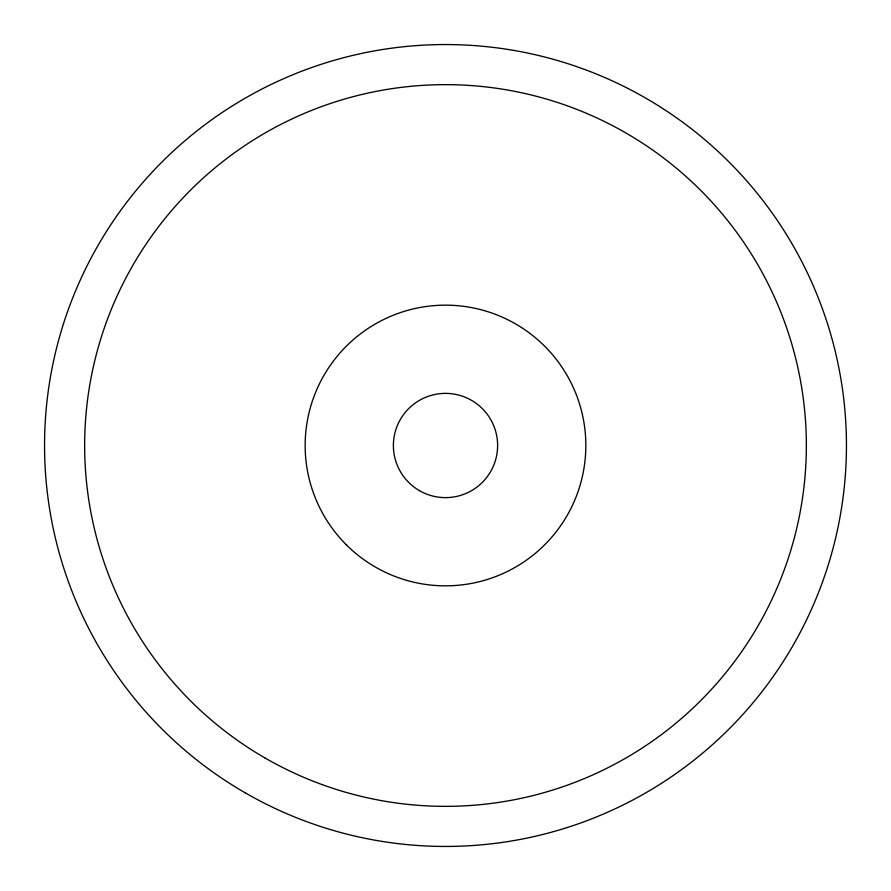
<?xml version="1.0" encoding="UTF-8"?>
<svg xmlns="http://www.w3.org/2000/svg" width="891" height="891" viewBox="0 0 891 891"><rect width="100%" height="100%" fill="white"/><g stroke="black" fill="none" stroke-linecap="round" stroke-linejoin="round"><path stroke-width="1.34" d="M245.025 792.734A400.95 400.95 0 0 0 846.45 445.5A400.95 400.95 0 0 0 245.025 98.266A400.95 400.95 0 0 0 245.025 792.734M346.265 544.735A140.333 140.333 0 0 0 581.055 481.819A140.333 140.333 0 0 0 409.181 309.945A140.333 140.333 0 0 0 346.265 544.735M419.438 490.64A52.123 52.123 0 0 0 497.624 445.5A52.123 52.123 0 0 0 419.438 400.36A52.123 52.123 0 0 0 419.438 490.64M265.072 758.007A360.855 360.855 0 0 0 806.355 445.5A360.855 360.855 0 0 0 265.072 132.993A360.855 360.855 0 0 0 265.072 758.007"/></g></svg>
